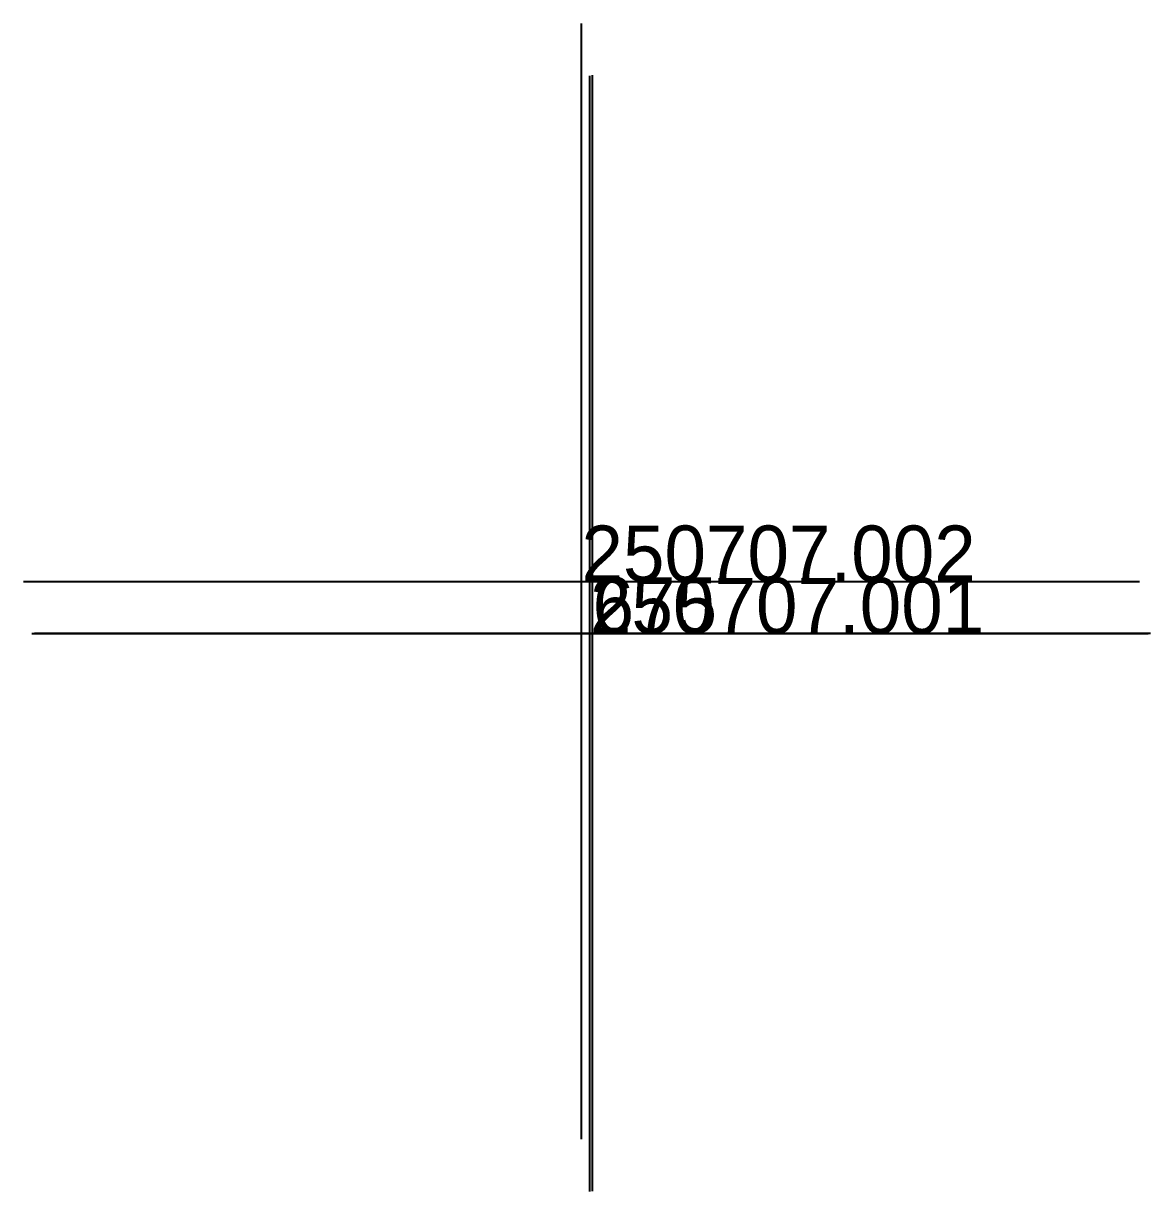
# Model space of a CAD drawing. Extents: x 581016 to 32581281, y 5319910 to 5321142.
# Drawn here: x 32581237.031 to 32581239.051, y 5320244.622 to 5320246.716 of the extents above; entities that cross this region are included whole.
import ezdxf

# ---------------------------------------------------------------- set-up
doc = ezdxf.new("R2010")
doc.units = 0
doc.header["$PDMODE"] = 2

msp = doc.modelspace()

# ---------------------------------------------------------------- linework, layer by layer
at = {"linetype": 'CONTINUOUS'}
for p in [(32581238.03081, 5320245.71557, 621.3395), (32581238.04605, 5320245.62178, 621.341), (32581238.05068, 5320245.62277, 621.3434)]:
    msp.add_point(p, dxfattribs=at)

# ---------------------------------------------------------------- texts
for s, p in [('250707.002', (32581238.03081, 5320245.71557, 621.3395)), ('250707.001', (32581238.04605, 5320245.62178, 621.341)), ('675', (32581238.05068, 5320245.62277, 621.3434))]:
    msp.add_text(s, height=0.1, dxfattribs=at).set_placement(p)

doc.saveas('drawing.dxf')
